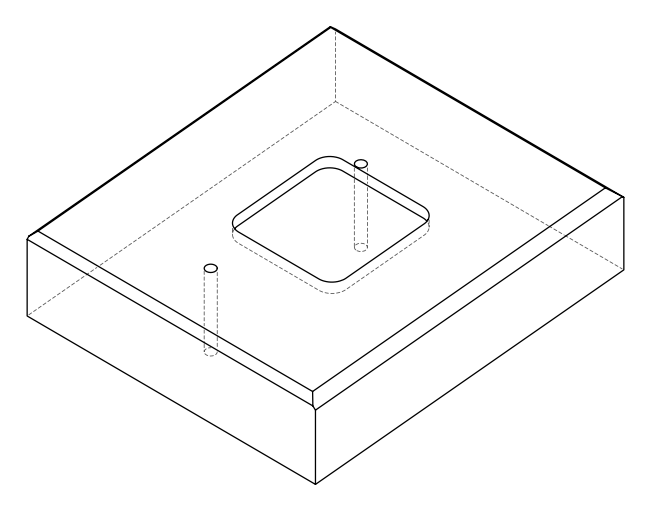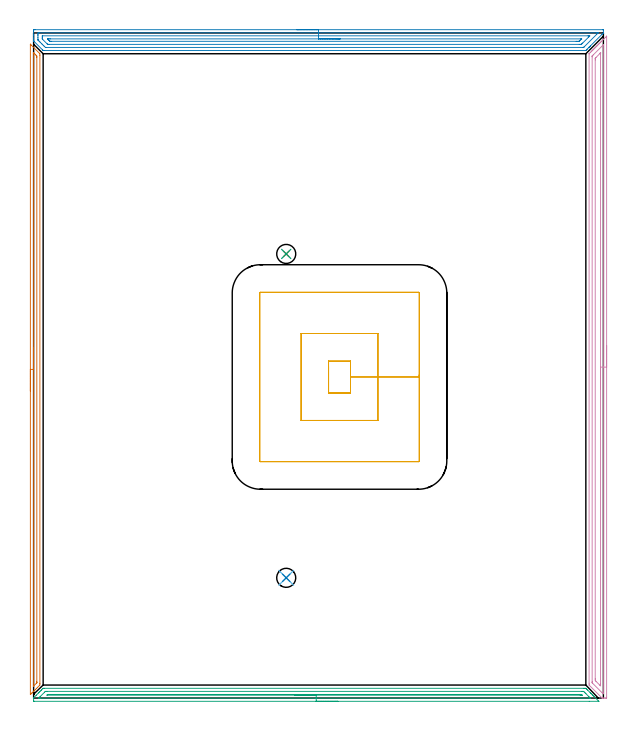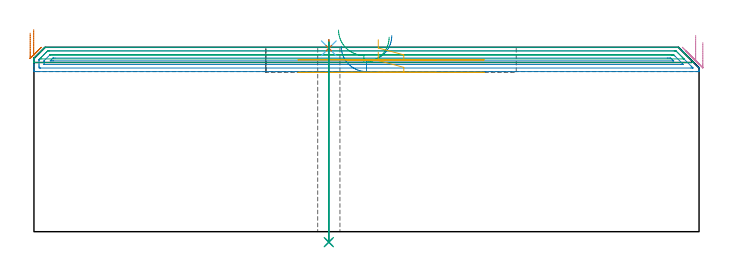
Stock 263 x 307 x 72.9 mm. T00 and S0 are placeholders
(PLAN: 9 operations, 3 tool changes, 30.2 min)
(1 AREA_MILL | FG_CHAMFER_SURFACE | UGT0205_001 | 4.91 min | 2946 mm3)
(2 AREA_MILL_1 | FG_CHAMFER_SURFACE_1 | UGT0205_001 | 8.47 min | 12068 mm3)
(3 AREA_MILL_2 | FG_CHAMFER_SURFACE_2 | UGT0205_001 | 6.3 min | 4693 mm3)
(4 AREA_MILL_3 | FG_CHAMFER_SURFACE_3 | UGT0205_001 | 7.42 min | 9736 mm3)
(5 MILL_RECTANGULAR_POCKET | POCKET_RECTANGULAR_STRAIGHT | UGT0201_109 | Follow Part, ap 6.35, ae 75% | 2.4 min | 100119 mm3)
(6 SPOT_DRILL | STEP1HOLE | NXT0321_9005460120000 | 0.03 min | 6 mm3)
(7 SPOT_DRILL_1 | STEP1HOLE_1 | NXT0321_9005460120000 | 0.03 min | 2 mm3)
(8 DRILL_THROUGH_HOLE_INTO_CENTER | STEP1HOLE | UGT0301_204 | 0.32 min | 4423 mm3)
(9 DRILL_THROUGH_HOLE_INTO_CENTER_1 | STEP1HOLE_1 | UGT0301_204 | 0.32 min | 4413 mm3)
(TOOL UGT0205_001 | Chamfer Mill 20 x 3 x 45 deg. | D20 FL50 Z2)
(TOOL UGT0201_109 | End Mill 25.4 mm | D25.4 FL25 Z2)
(TOOL NXT0321_9005460120000 | NC Spot Drill, 142deg, 12mm, Carbide, Uncoated | D12 PA142 FL30 Z2)
(TOOL UGT0301_204 | Twist Drill 8.8 mm | D8.8 PA118 FL80 Z2)
(OP 1 AREA_MILL)
G17 G21 G94 G90
T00 M6
G54
G17 G0 G90 X-1.5 Y141.7 S1061 M3
G43 Z82.9 H0
Z78.5
G94 G1 Y141.738 Z77.628 F250.
Y141.852 Z76.763
Y142.041 Z75.912
Y142.303 Z75.08
Y142.637 Z74.274
Y143.04 Z73.5
Y143.509 Z72.764
Y144.04 Z72.072
Y144.629 Z71.429
Y145.272 Z70.839
Y145.964 Z70.308
Y146.7 Z69.84
Y147.474 Z69.437
Y148.28 Z69.103
Y149.112 Z68.841
Y149.964 Z68.652
Y150.829 Z68.538
Y151.7 Z68.5
Y301.789
X-1.497 Y301.791 Z68.502
X-1.489 Y301.789 Z68.51
X-1.465 Y301.765 Z68.535
X-1.061 Y301.363 Z68.936
X2.683 Y297.617 Z72.683
X2.894 Y297.395 Z72.892
X2.9 Y296.731 Z72.9
Y6.669
X2.894 Y6.005 Z72.892
X2.683 Y5.783 Z72.683
X1.784 Y4.884 Z71.783
X1.338 Y4.437 Z71.337
X0.892 Y3.991 Z70.89
X0.332 Y3.431 Z70.331
X0.113 Y3.212 Z70.11
X0. Y3.099 Z69.997
X-0.526 Y2.574 Z69.473
X-0.768 Y2.331 Z69.229
X-0.893 Y2.206 Z69.105
X-1.34 Y1.76 Z68.659
X-1.493 Y1.619 Z68.506
X-1.5 Y1.76 Z68.5
Y151.7
X-0.086 Z69.914
Y297.528
X-0.085 Y297.624 Z69.915
X-0.08 Y297.901 Z69.92
X-0.079 Y297.917 Z69.921
X-0.059 Y297.902 Z69.941
X-0.024 Y297.872 Z69.976
X0.009 Y297.841 Z70.009
X0.226 Y297.624 Z70.226
X0.7 Y297.147 Z70.7
X1.107 Y296.731 Z71.107
X1.479 Y296.328 Z71.479
X1.484 Y295.936 Z71.484
X1.485 Y295.839 Z71.485
X1.486 Y7.561 Z71.486
X1.484 Y7.163 Z71.484
X1.481 Y7.064 Z71.481
X1.479 Y7.043 Z71.479
X1.469 Y7.028 Z71.469
X1.444 Y6.998 Z71.444
X1.351 Y6.902 Z71.351
X0.021 Y5.571 Z70.021
X-0.06 Y5.492 Z69.94
X-0.077 Y5.478 Z69.923
X-0.08 Z69.92
X-0.081 Y5.48 Z69.919
X-0.084 Y5.519 Z69.916
X-0.085 Y5.68 Z69.915
X-0.086 Y5.776 Z69.914
Y151.7
Y152.572 Z69.952
Y153.437 Z70.066
Y154.288 Z70.255
Y155.12 Z70.517
Y155.926 Z70.851
Y156.7 Z71.254
Y157.436 Z71.723
Y158.128 Z72.254
Y158.771 Z72.843
Y159.361 Z73.486
Y159.892 Z74.178
Y160.36 Z74.914
Y160.763 Z75.688
Y161.097 Z76.494
Y161.359 Z77.326
Y161.548 Z78.178
Y161.662 Z79.043
Y161.7 Z79.914
G0 Z82.9
M5
M2
(OP 2 AREA_MILL_1)
G17 G21 G94 G90
T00 M6
G54
G17 G0 G90 X121.5 Y308.5 S1061 M3
G43 Z82.9 H0
Z73.3
G94 G1 X121.538 Z72.428 F250.
X121.652 Z71.564
X121.841 Z70.712
X122.103 Z69.88
X122.437 Z69.074
X122.84 Z68.3
X123.309 Z67.564
X123.84 Z66.872
X124.429 Z66.229
X125.072 Z65.64
X125.764 Z65.108
X126.5 Z64.64
X127.274 Z64.237
X128.08 Z63.903
X128.912 Z63.641
X129.764 Z63.452
X130.628 Z63.338
X131.5 Z63.3
X262.621 Y308.499 Z63.301
X262.828 Y308.497 Z63.303
X262.997 Y308.491 Z63.305
X263. Y308.429 Z63.367
Y308.261 Z63.535
Y308.092 Z63.703
X262.999 Y307.01 Z64.788
X262.997 Y306.998 Z64.8
X262.994 Y306.994 Z64.805
X262.977 Y306.977 Z64.822
X262.776 Y306.774 Z65.022
X262.381 Y306.381 Z65.418
X257.066 Y301.065 Z70.732
X257.021 Y301.021 Z70.778
X256.82 Y300.82 Z70.979
X256.773 Y300.772 Z71.025
X256.723 Y300.723 Z71.076
X256.532 Y300.532 Z71.267
X256.481 Y300.479 Z71.317
X256.426 Y300.425 Z71.374
X256.244 Y300.244 Z71.555
X256.188 Y300.187 Z71.61
X255.515 Y299.515 Z72.285
X255.31 Y299.308 Z72.488
X255.234 Y299.233 Z72.564
X254.981 Y298.982 Z72.815
X254.894 Y298.904 Z72.889
X254.788 Y298.9 Z72.9
X5.086
X4.405 Y298.902 Z72.888
X4.283 Y299.017 Z72.779
X4.206 Y299.094 Z72.706
X4.192 Y299.108 Z72.692
X0.172 Y303.128 Z68.671
X0.042 Y303.261 Z68.538
X0.01 Y303.297 Z68.502
X0. Y303.599 Z68.201
Y303.902 Z67.897
Y304.578 Z67.216
Y305.795 Z66.002
Y306.335 Z65.459
Y307.822 Z63.974
X0.003 Y308.092 Z63.704
X0.01 Y308.492 Z63.305
X0.207 Y308.496 Z63.302
X0.619 Y308.5 Z63.3
X131.5
Y307.086 Z64.714
X259.831 Y307.085 Z64.715
X260.376 Y307.081 Z64.719
X260.595 Y307.079 Z64.721
X260.596 Y307.057 Z64.743
X260.595 Y307.047 Z64.753
X260.237 Y306.687 Z65.113
X259.885 Y306.335 Z65.465
X254.036 Y300.486 Z71.314
X253.951 Y300.403 Z71.397
X253.897 Y300.353 Z71.447
X253.867 Y300.328 Z71.472
X253.828 Y300.321 Z71.479
X253.448 Y300.316 Z71.484
X253.317 Y300.315 Z71.485
X5.979
X5.848 Y300.316 Z71.484
X5.472 Y300.321 Z71.479
X5.086 Y300.676 Z71.124
X4.687 Y301.065 Z70.735
X4.192 Y301.557 Z70.243
X3.806 Y301.943 Z69.857
X2.928 Y302.822 Z68.978
X2.405 Y303.345 Z68.455
X2.057 Y303.7 Z68.1
X2.01 Y303.752 Z68.048
X2.006 Y303.8 Z68.
X2.002 Y303.899 Z67.901
X2. Y304.098 Z67.702
Y304.977 Z66.823
Y305.855 Z65.945
X2.003 Y306.335 Z65.465
X2.009 Y306.725 Z65.075
X2.033 Y307.079 Z64.721
X2.405 Y307.084 Z64.716
X2.536 Y307.085 Z64.715
X131.5 Y307.086 Z64.714
Y305.672 Z66.128
X255.91 Y305.671 Z66.129
X256.128 Y305.67 Z66.13
X256.346 Y305.667 Z66.133
X256.748 Y305.659 Z66.141
X256.552 Y305.457 Z66.343
X256.344 Y305.244 Z66.556
X256.128 Y305.027 Z66.773
X253.448 Y302.347 Z69.453
X253.244 Y302.143 Z69.657
X253.041 Y301.943 Z69.857
X252.877 Y301.785 Z70.015
X252.831 Y301.742 Z70.058
X252.766 Y301.735 Z70.065
X252.554 Y301.733 Z70.067
X251.879 Y301.729 Z70.071
X7.091
X6.872
X6.654 Y301.732 Z70.068
X6.509 Y301.735 Z70.065
X6.47 Y301.74 Z70.06
X6.451 Y301.756 Z70.044
X6.411 Y301.792 Z70.008
X6.256 Y301.943 Z69.857
X4.192 Y304.009 Z67.791
X4.054 Y304.154 Z67.646
X4.021 Y304.19 Z67.61
X4.01 Y304.264 Z67.536
X4.005 Y304.39 Z67.41
X4.002 Y304.578 Z67.222
X4. Y304.767 Z67.033
X4.003 Y305.457 Z66.343
X4.005 Y305.64 Z66.16
X4.011 Y305.665 Z66.135
X4.029 Y305.667 Z66.133
X4.083 Y305.669 Z66.131
X4.192 Y305.671 Z66.129
X131.5 Y305.672 Z66.128
Y304.257 Z67.543
X252.554
X252.883 Y304.255 Z67.545
X252.888 Y304.251 Z67.549
X252.889 Y304.249 Z67.551
X252.677 Y304.028 Z67.772
X252.351 Y303.7 Z68.1
X252.008 Y303.359 Z68.441
X251.89 Y303.244 Z68.556
X251.796 Y303.156 Z68.644
X251.661 Y303.15 Z68.65
X251.332 Y303.145 Z68.655
X250.767 Y303.143 Z68.657
X250.441
X8.332
X7.766 Y303.145 Z68.655
X7.577 Y303.147 Z68.653
X7.513 Y303.15 Z68.65
X7.462 Y303.196 Z68.604
X7.357 Y303.296 Z68.504
X6.949 Y303.7 Z68.1
X6.872 Y303.777 Z68.023
X6.549 Y304.112 Z67.689
X6.419 Y304.251 Z67.549
X6.49 Y304.253 Z67.547
X6.872 Y304.256 Z67.544
X7.199 Y304.257 Z67.543
X7.766
X131.5
X132.372 Z67.581
X133.237 Z67.695
X134.088 Z67.883
X134.92 Z68.146
X135.726 Z68.48
X136.5 Z68.882
X137.236 Z69.351
X137.928 Z69.882
X138.571 Z70.472
X139.16 Z71.115
X139.692 Z71.807
X140.16 Z72.543
X140.563 Z73.316
X140.897 Z74.122
X141.159 Z74.954
X141.348 Z75.806
X141.462 Z76.671
X141.5 Z77.543
G0 Z82.9
M5
M2
(OP 3 AREA_MILL_2)
G17 G21 G94 G90
T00 M6
G54
G17 G0 G90 X140.45 Y-1.5 S1061 M3
G43 Z82.9 H0
Z76.9
G94 G1 X140.412 Z76.028 F250.
X140.298 Z75.164
X140.109 Z74.312
X139.847 Z73.48
X139.513 Z72.674
X139.11 Z71.9
X138.641 Z71.164
X138.11 Z70.472
X137.521 Z69.829
X136.878 Z69.24
X136.186 Z68.709
X135.45 Z68.24
X134.676 Z67.837
X133.87 Z67.503
X133.038 Z67.241
X132.186 Z67.052
X131.322 Z66.938
X130.45 Z66.9
X0.348
X0.159 Y-1.497 Z66.903
X0.003 Y-1.491 Z66.905
X0. Y-1.438 Z66.958
Y-1.283 Z67.112
Y-1.127 Z67.267
Y-0.124 Z68.275
X0.01 Y0.107 Z68.504
X0.086 Y0.186 Z68.584
X0.159 Y0.259 Z68.657
X1.215 Y1.316 Z69.715
X2.275 Y2.376 Z70.774
X2.39 Y2.491 Z70.888
X2.759 Y2.859 Z71.258
X2.905 Y3.005 Z71.405
X3.441 Y3.544 Z71.938
X3.728 Y3.828 Z72.228
X4.235 Y4.334 Z72.734
X4.405 Y4.498 Z72.887
X5.067 Y4.5 Z72.9
X254.048
X254.901 Y4.493 Z72.893
X254.941 Y4.458 Z72.858
X255.274 Y4.127 Z72.524
X255.712 Y3.69 Z72.086
X256.884 Y2.517 Z70.914
X257.026 Y2.376 Z70.771
X257.172 Y2.229 Z70.627
X257.314 Y2.087 Z70.485
X257.464 Y1.938 Z70.333
X257.948 Y1.452 Z69.852
X258.213 Y1.188 Z69.586
X258.34 Y1.062 Z69.458
X258.687 Y0.713 Z69.113
X260.89 Y-1.49 Z66.908
X260.892 Y-1.496 Z66.901
X260.89 Y-1.499 Z66.899
X256.483 Y-1.5 Z66.9
X130.45
Y-0.086 Z68.314
X3.112 Y-0.085 Z68.315
X2.635 Y-0.081 Z68.319
X2.39 Y-0.079 Z68.321
X2.364 Y0.003 Z68.403
X2.39 Y0.035 Z68.435
X2.685 Y0.334 Z68.734
X2.974 Y0.624 Z69.024
X5.067 Y2.716 Z71.116
X5.341 Y2.983 Z71.383
X5.43 Y3.068 Z71.468
X5.598 Y3.079 Z71.479
X5.959 Y3.084 Z71.484
X6.129 Y3.085 Z71.485
X253.156
X253.326 Y3.084 Z71.484
X253.686 Y3.079 Z71.479
X253.863 Y3.075 Z71.475
X254.048 Y2.898 Z71.298
X254.574 Y2.376 Z70.776
X254.941 Y2.01 Z70.41
X256.326 Y0.624 Z69.024
X256.725 Y0.225 Z68.625
X256.966 Y-0.019 Z68.381
X257.019 Y-0.076 Z68.324
X257.022 Y-0.082 Z68.318
X257.021 Y-0.083 Z68.317
X256.995 Y-0.085 Z68.315
X256.941
X256.725 Y-0.086 Z68.314
X130.45
Y1.328 Z69.728
X6.134 Y1.329 Z69.729
X6.3 Y1.5 Z69.9
X6.41 Y1.608 Z70.008
X6.452 Y1.646 Z70.046
X6.47 Y1.66 Z70.06
X6.503 Y1.664 Z70.064
X6.679 Y1.67 Z70.07
X6.852 Y1.671 Z70.071
X252.263
X252.438
X252.787 Y1.666 Z70.066
X252.826 Y1.663 Z70.063
X252.838 Y1.656 Z70.056
X252.864 Y1.636 Z70.036
X252.91 Y1.591 Z69.991
X253. Y1.5 Z69.9
X253.156 Y1.342 Z69.742
X253.157 Y1.332 Z69.732
X253.156 Y1.331 Z69.731
X252.438 Y1.329 Z69.729
X252.263
X130.45 Y1.328 Z69.728
X129.578 Z69.767
X128.713 Z69.88
X127.862 Z70.069
X127.03 Z70.332
X126.224 Z70.665
X125.45 Z71.068
X124.714 Z71.537
X124.022 Z72.068
X123.379 Z72.657
X122.79 Z73.301
X122.258 Z73.993
X121.79 Z74.728
X121.387 Z75.502
X121.053 Z76.308
X120.791 Z77.14
X120.602 Z77.992
X120.488 Z78.857
X120.45 Z79.728
G0 Z82.9
M5
M2
(OP 4 AREA_MILL_3)
G17 G21 G94 G90
T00 M6
G54
G17 G0 G90 X264.5 Y162.75 S1061 M3
G43 Z82.9 H0
Z74.8
G94 G1 Y162.712 Z73.928 F250.
Y162.598 Z73.064
Y162.409 Z72.212
Y162.147 Z71.38
Y161.813 Z70.574
Y161.41 Z69.8
Y160.942 Z69.064
Y160.41 Z68.372
Y159.821 Z67.729
Y159.178 Z67.14
Y158.486 Z66.609
Y157.75 Z66.14
Y156.976 Z65.737
Y156.17 Z65.403
Y155.338 Z65.141
Y154.486 Z64.952
Y153.622 Z64.838
Y152.75 Z64.8
Y0.348
X264.497 Y0.158 Z64.803
X264.491 Y0.002 Z64.805
X264.305 Y0. Z64.991
X263.992 Z65.303
X263.365 Z65.934
X262.848 Z66.452
X262.534 Z66.759
X262.465 Y0.001 Z66.827
X262.399 Y0.01 Z66.894
X262.278 Y0.121 Z67.02
X256.443 Y5.958 Z72.856
X256.407 Y5.999 Z72.893
X256.4 Y6.85 Z72.9
Y297.388
X256.401 Y297.399 Z72.898
X256.403 Y297.403 Z72.897
X256.908 Y297.91 Z72.389
X257.347 Y298.347 Z71.953
X257.649 Y298.65 Z71.65
X257.794 Y298.795 Z71.503
X258.213 Y299.213 Z71.087
X258.236 Y299.236 Z71.064
X258.541 Y299.542 Z70.757
X258.679 Y299.681 Z70.617
X259.078 Y300.078 Z70.222
X259.167 Y300.167 Z70.133
X259.433 Y300.434 Z69.865
X259.565 Y300.566 Z69.732
X259.944 Y300.944 Z69.356
X260.074 Y301.074 Z69.226
X260.326 Y301.327 Z68.973
X260.448 Y301.45 Z68.848
X260.809 Y301.81 Z68.49
X260.98 Y301.98 Z68.32
X261.218 Y302.219 Z68.08
X261.335 Y302.337 Z67.961
X261.675 Y302.675 Z67.625
X261.886 Y302.886 Z67.414
X262.11 Y303.111 Z67.188
X262.221 Y303.223 Z67.075
X262.792 Y303.793 Z66.507
X263.003 Y304.004 Z66.295
X263.106 Y304.108 Z66.19
X263.549 Y304.55 Z65.75
X263.992 Y304.994 Z65.304
X264.435 Y305.435 Z64.864
X264.491 Y305.491 Z64.808
X264.497 Y305.493 Z64.802
X264.5 Y305.491 Z64.8
Y152.75
X263.086 Z66.214
X263.085 Y2.18 Z66.215
X263.083 Y2.075 Z66.217
X263.079 Y2.025 Z66.221
X263.077 Y2.01 Z66.223
X263.063 Y2.009 Z66.237
X262.919 Y2.01 Z66.381
X262.839 Y2.023 Z66.461
X262.714 Y2.143 Z66.586
X262.462 Y2.389 Z66.838
X258. Y6.851 Z71.3
X257.903 Y6.952 Z71.397
X257.845 Y7.016 Z71.455
X257.821 Y7.046 Z71.479
X257.82 Y7.069 Z71.48
X257.817 Y7.286 Z71.483
X257.814 Y7.722 Z71.486
Y295.972
X257.816 Y296.19 Z71.484
X257.819 Y296.299 Z71.481
X257.821 Y296.349 Z71.479
X257.848 Y296.386 Z71.452
X258.056 Y296.601 Z71.244
X258.315 Y296.865 Z70.985
X262.942 Y301.492 Z66.358
X263.034 Y301.581 Z66.266
X263.067 Y301.61 Z66.233
X263.076 Y301.616 Z66.224
X263.079 Y301.605 Z66.221
X263.082 Y301.52 Z66.218
X263.086 Y301.348 Z66.214
Y301.327
Y152.75
X261.672 Z67.628
X261.671 Y6.512 Z67.629
X261.669 Y5.958 Z67.631
X261.667 Y5.752 Z67.633
X261.665 Y5.689 Z67.635
X261.656 Y5.655 Z67.644
X261.557 Y5.75 Z67.743
X261.341 Y5.958 Z67.959
X259.556 Y7.743 Z69.744
X259.236 Y8.074 Z70.064
X259.231 Y8.635 Z70.069
X259.229 Y8.973 Z70.071
Y294.526
X259.232 Y295.08 Z70.068
X259.235 Y295.249 Z70.065
X259.238 Y295.327 Z70.062
X259.278 Y295.369 Z70.022
X259.565 Y295.664 Z69.735
X261.335 Y297.436 Z67.965
X261.495 Y297.596 Z67.805
X261.658 Y297.757 Z67.642
X261.662 Z67.638
X261.664 Z67.636
X261.669 Y297.542 Z67.631
X261.671 Y297.419 Z67.629
X261.672 Y278.554 Z67.628
Y152.75
Y151.878 Z67.667
Y151.014 Z67.78
Y150.162 Z67.969
Y149.33 Z68.232
Y148.524 Z68.565
Y147.75 Z68.968
Y147.014 Z69.437
Y146.322 Z69.968
Y145.679 Z70.557
Y145.09 Z71.201
Y144.558 Z71.893
Y144.09 Z72.628
Y143.687 Z73.402
Y143.353 Z74.208
Y143.091 Z75.04
Y142.902 Z75.892
Y142.788 Z76.757
Y142.75 Z77.628
G0 Z82.9
M5
M2
(OP 5 MILL_RECTANGULAR_POCKET)
G17 G21 G94 G90
T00 M6
G54
G17 G0 G90 X136.15 Y153.07 S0 M3
G43 Z82.9 H0
Z75.9
G94 G1 Y140.85 Z72.626 F250.
X146.25 Z69.919
Y148.2 Z67.95
Y155.55 F500.
X136.15
Y140.85
X146.25
Y148.2
X158.95
Y168.25
X123.45
Y128.15
X158.95
Y148.2
X178.
Y187.
G3 X177.7 Y187.3 R0.3
G1 X104.7
G3 X104.4 Y187. R0.3
G1 Y109.4
G3 X104.7 Y109.1 R0.3
G1 X177.7
G3 X178. Y109.4 R0.3
G1 Y148.2
Y149.2
G0 X136.15 Y153.07 Z70.95
G1 Y140.85 Z67.676 F250.
X146.25 Z64.969
Y148.2 Z63.
Y155.55 F500.
X136.15
Y140.85
X146.25
Y148.2
X158.95
Y168.25
X123.45
Y128.15
X158.95
Y148.2
X178.
Y187.
G3 X177.7 Y187.3 R0.3
G1 X104.7
G3 X104.4 Y187. R0.3
G1 Y109.4
G3 X104.7 Y109.1 R0.3
G1 X177.7
G3 X178. Y109.4 R0.3
G1 Y148.2
Y149.2
G0 Z82.9
M5
M2
(OP 6 SPOT_DRILL)
G17 G21 G94 G90
T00 M6
G54
G17 G0 G90 X116.6 Y55.5 S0 M3
G43 Z82.9 H0
G94 G81 G98 Z72.521 F250. R75.9
G80
M5
M2
(OP 7 SPOT_DRILL_1)
G17 G21 G94 G90
T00 M6
G54
G17 G0 G90 X116.6 Y205. S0 M3
G43 Z82.9 H0
G94 G81 G98 Z72.521 F250. R75.9
G80
M5
M2
(OP 8 DRILL_THROUGH_HOLE_INTO_CENTER)
G17 G21 G94 G90
T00 M6
G54
G17 G0 G90 X116.6 Y55.5 S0 M3
G43 Z82.9 H0
G94 G73 G98 Z-4.144 F250. Q8.56 R74.9
G80
M5
M2
(OP 9 DRILL_THROUGH_HOLE_INTO_CENTER_1)
G17 G21 G94 G90
T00 M6
G54
G17 G0 G90 X116.6 Y205. S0 M3
G43 Z82.9 H0
G94 G73 G98 Z-4.144 F250. Q8.56 R74.9
G80
M5
M2
